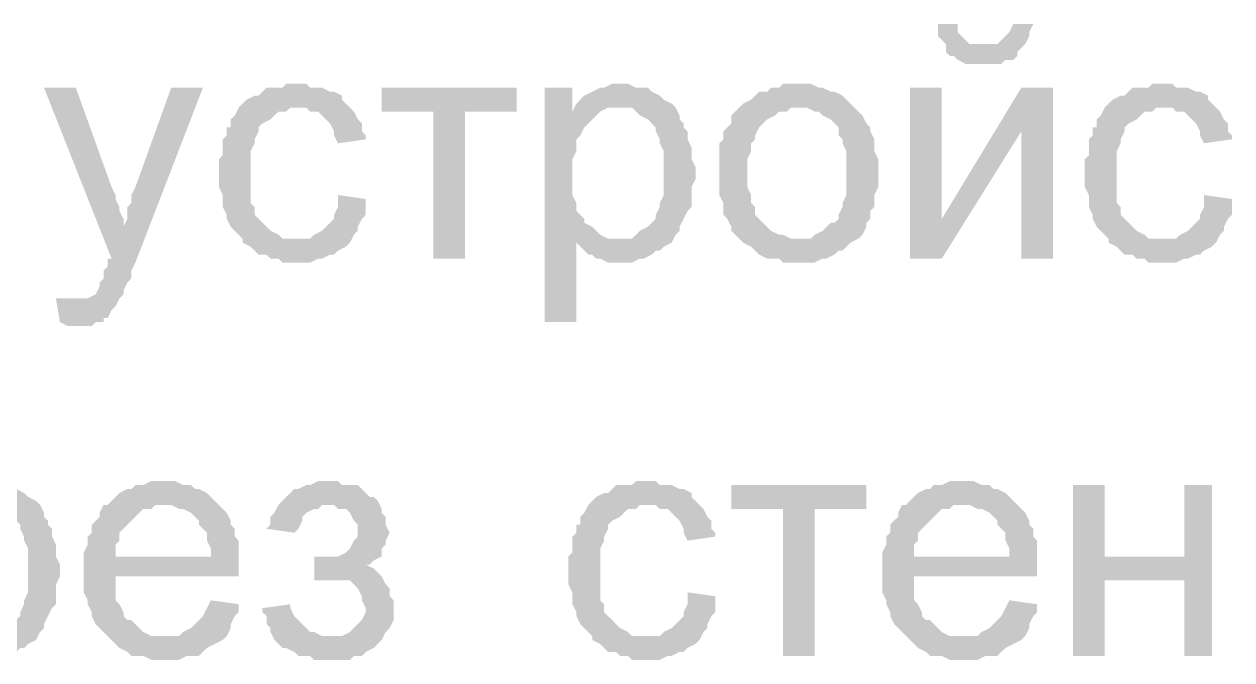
# Model space of a CAD drawing. Header units: millimetres. Extents: x -383313 to -161684, y -117025 to 99224.
# Drawn here: x -351553 to -350266, y -30262 to -29585 of the extents above; entities that cross this region are included whole.
import ezdxf

# ---------------------------------------------------------------- set-up
doc = ezdxf.new("R2010")
doc.units = ezdxf.units.MM
doc.header["$MEASUREMENT"] = 0
doc.layers.add('PDF_Solid Fills', color=7, linetype='Continuous')

# ---------------------------------------------------------------- blocks, each defined once
blk = doc.blocks.new('A$Cf5759c35')
at = {"layer": 'PDF_Solid Fills'}
for points in [[(7903.5, -11319.9), (7882.3, -11319.9), (7882.3, -11332.6), (7886.5, -11336.9), (7890.8, -11341.1), (7928.9, -11341.1), (7924.6, -11341.1), (7916.2, -11341.1), (7911.9, -11336.9), (7907.7, -11332.6), (7903.5, -11328.4)], [(7983.9, -11319.9), (7962.7, -11319.9), (7958.5, -11328.4), (7954.3, -11332.6), (7950, -11336.9), (7950, -11336.9), (7945.8, -11341.1), (7937.3, -11341.1), (7928.9, -11341.1), (7890.8, -11341.1), (7890.8, -11349.6), (7895, -11353.8), (7899.2, -11353.8), (7903.5, -11358), (7911.9, -11362.3), (7916.2, -11362.3), (7924.6, -11362.3), (7933.1, -11362.3), (7937.3, -11362.3), (7941.6, -11362.3), (7950, -11362.3), (7954.3, -11358), (7962.7, -11358), (7967, -11353.8), (7967, -11349.6), (7971.2, -11345.3), (7975.4, -11341.1), (7979.7, -11332.6), (7979.7, -11328.4)], [(6963.7, -11387.7), (6929.8, -11387.7), (7001.8, -11569.7), (7014.5, -11535.8), (7014.5, -11531.6), (7014.5, -11527.4), (7010.2, -11518.9), (7010.2, -11514.7), (7006, -11506.2), (7006, -11502), (7001.8, -11493.5)], [(7099.1, -11387.7), (7065.3, -11387.7), (7027.2, -11493.5), (7027.2, -11493.5), (7022.9, -11502), (7022.9, -11510.4), (7018.7, -11514.7), (7018.7, -11523.1), (7018.7, -11527.4), (7014.5, -11535.8), (7001.8, -11569.7), (6997.5, -11569.7), (6997.5, -11578.2), (6993.3, -11582.4), (6993.3, -11590.9), (6989.1, -11595.1), (6989.1, -11599.3), (6989.1, -11599.3), (6984.8, -11607.8), (6976.4, -11612), (6976.4, -11612), (6967.9, -11612), (6959.4, -11612), (7010.2, -11612), (7010.2, -11612), (7014.5, -11607.8), (7014.5, -11603.6), (7018.7, -11595.1), (7022.9, -11590.9), (7022.9, -11582.4), (7027.2, -11573.9)], [(7200.7, -11383.4), (7188, -11383.4), (7183.8, -11387.7), (7166.9, -11387.7), (7162.6, -11391.9), (7158.4, -11396.1), (7154.2, -11396.1), (7145.7, -11400.4), (7141.5, -11404.6), (7137.2, -11408.8), (7133, -11417.3), (7128.8, -11421.5), (7128.8, -11430), (7124.5, -11430), (7124.5, -11438.5), (7120.3, -11442.7), (7120.3, -11451.2), (7120.3, -11459.6), (7116.1, -11463.9), (7116.1, -11472.3), (7116.1, -11480.8), (7116.1, -11489.3), (7116.1, -11493.5), (7120.3, -11502), (7120.3, -11510.4), (7120.3, -11514.7), (7124.5, -11523.1), (7124.5, -11527.4), (7128.8, -11535.8), (7133, -11540.1), (7137.2, -11544.3), (7141.5, -11548.5), (7200.7, -11548.5), (7196.5, -11548.5), (7192.3, -11548.5), (7183.8, -11548.5), (7179.6, -11544.3), (7171.1, -11540.1), (7166.9, -11535.8), (7162.6, -11531.6), (7162.6, -11531.6), (7158.4, -11527.4), (7154.2, -11523.1), (7154.2, -11514.7), (7149.9, -11510.4), (7149.9, -11502), (7149.9, -11497.7), (7149.9, -11489.3), (7149.9, -11480.8), (7149.9, -11476.6), (7149.9, -11468.1), (7149.9, -11459.6), (7149.9, -11455.4), (7154.2, -11446.9), (7154.2, -11442.7), (7158.4, -11434.2), (7158.4, -11430), (7162.6, -11425.8), (7162.6, -11425.8), (7171.1, -11421.5), (7175.3, -11417.3), (7179.6, -11413.1), (7188, -11413.1), (7192.3, -11408.8), (7200.7, -11408.8), (7255.8, -11408.8), (7251.5, -11404.6), (7247.3, -11400.4), (7247.3, -11396.1), (7238.8, -11391.9), (7234.6, -11391.9), (7226.1, -11387.7), (7221.9, -11387.7), (7213.4, -11387.7), (7209.2, -11383.4)], [(7433.6, -11387.7), (7289.6, -11387.7), (7289.6, -11413.1), (7344.7, -11413.1), (7344.7, -11569.7), (7378.5, -11569.7), (7378.5, -11413.1), (7433.6, -11413.1)], [(7492.8, -11387.7), (7463.2, -11387.7), (7463.2, -11637.4), (7497.1, -11637.4), (7497.1, -11552.8), (7539.4, -11548.5), (7535.2, -11548.5), (7530.9, -11548.5), (7522.5, -11544.3), (7518.2, -11540.1), (7514, -11535.8), (7505.5, -11531.6), (7505.5, -11527.4), (7501.3, -11523.1), (7497.1, -11518.9), (7497.1, -11510.4), (7492.8, -11502), (7492.8, -11497.7), (7492.8, -11489.3), (7492.8, -11480.8), (7492.8, -11476.6), (7492.8, -11468.1), (7492.8, -11463.9), (7497.1, -11455.4), (7497.1, -11446.9), (7497.1, -11442.7), (7501.3, -11438.5), (7505.5, -11430), (7509.8, -11425.8), (7514, -11421.5), (7518.2, -11417.3), (7522.5, -11413.1), (7492.8, -11413.1)], [(7543.6, -11383.4), (7543.6, -11383.4), (7535.2, -11383.4), (7526.7, -11387.7), (7522.5, -11387.7), (7514, -11391.9), (7514, -11391.9), (7505.5, -11396.1), (7501.3, -11400.4), (7497.1, -11404.6), (7543.6, -11408.8), (7547.9, -11408.8), (7556.3, -11408.8), (7560.6, -11413.1), (7564.8, -11417.3), (7573.3, -11421.5), (7577.5, -11425.8), (7581.7, -11430), (7581.7, -11434.2), (7586, -11442.7), (7586, -11446.9), (7590.2, -11455.4), (7590.2, -11459.6), (7590.2, -11468.1), (7590.2, -11476.6), (7590.2, -11480.8), (7590.2, -11489.3), (7590.2, -11497.7), (7590.2, -11502), (7586, -11510.4), (7586, -11514.7), (7581.7, -11523.1), (7581.7, -11527.4), (7577.5, -11531.6), (7573.3, -11535.8), (7564.8, -11540.1), (7560.6, -11544.3), (7556.3, -11548.5), (7547.9, -11548.5), (7539.4, -11548.5), (7497.1, -11552.8), (7497.1, -11552.8), (7505.5, -11561.2), (7509.8, -11565.5), (7514, -11565.5), (7518.2, -11569.7), (7522.5, -11569.7), (7530.9, -11573.9), (7535.2, -11573.9), (7543.6, -11573.9), (7543.6, -11573.9), (7552.1, -11573.9), (7556.3, -11573.9), (7564.8, -11569.7), (7569, -11569.7), (7577.5, -11565.5), (7581.7, -11561.2), (7586, -11561.2), (7590.2, -11557), (7598.7, -11552.8), (7602.9, -11544.3), (7607.1, -11540.1), (7607.1, -11535.8), (7611.4, -11527.4), (7611.4, -11527.4), (7615.6, -11518.9), (7619.8, -11514.7), (7619.8, -11506.2), (7619.8, -11497.7), (7619.8, -11493.5), (7624.1, -11485), (7624.1, -11476.6), (7624.1, -11476.6), (7624.1, -11472.3), (7619.8, -11463.9), (7619.8, -11455.4), (7619.8, -11451.2), (7615.6, -11442.7), (7615.6, -11434.2), (7611.4, -11430), (7611.4, -11425.8), (7607.1, -11421.5), (7607.1, -11417.3), (7602.9, -11408.8), (7598.7, -11404.6), (7590.2, -11400.4), (7586, -11396.1), (7586, -11396.1), (7577.5, -11391.9), (7573.3, -11387.7), (7564.8, -11387.7), (7560.6, -11387.7), (7552.1, -11383.4)], [(7734.1, -11383.4), (7734.1, -11383.4), (7717.2, -11383.4), (7713, -11387.7), (7704.5, -11387.7), (7700.3, -11391.9), (7691.8, -11391.9), (7687.6, -11396.1), (7683.3, -11400.4), (7674.9, -11404.6), (7674.9, -11404.6), (7670.6, -11408.8), (7734.1, -11408.8), (7734.1, -11408.8), (7742.6, -11408.8), (7751.1, -11413.1), (7755.3, -11413.1), (7759.5, -11417.3), (7768, -11421.5), (7772.2, -11425.8), (7776.5, -11430), (7776.5, -11438.5), (7780.7, -11442.7), (7780.7, -11446.9), (7784.9, -11455.4), (7784.9, -11463.9), (7784.9, -11468.1), (7784.9, -11476.6), (7784.9, -11480.8), (7784.9, -11489.3), (7784.9, -11497.7), (7784.9, -11502), (7780.7, -11510.4), (7780.7, -11514.7), (7776.5, -11523.1), (7776.5, -11527.4), (7772.2, -11531.6), (7768, -11531.6), (7763.8, -11535.8), (7759.5, -11540.1), (7751.1, -11544.3), (7746.8, -11548.5), (7738.4, -11548.5), (7734.1, -11548.5), (7670.6, -11548.5), (7674.9, -11552.8), (7683.3, -11557), (7687.6, -11561.2), (7691.8, -11565.5), (7700.3, -11569.7), (7704.5, -11569.7), (7713, -11569.7), (7717.2, -11573.9), (7725.7, -11573.9), (7734.1, -11573.9), (7738.4, -11573.9), (7742.6, -11573.9), (7751.1, -11573.9), (7759.5, -11569.7), (7763.8, -11569.7), (7772.2, -11565.5), (7776.5, -11561.2), (7780.7, -11561.2), (7784.9, -11557), (7789.2, -11552.8), (7797.6, -11548.5), (7801.9, -11544.3), (7806.1, -11535.8), (7806.1, -11531.6), (7806.1, -11531.6), (7810.3, -11527.4), (7810.3, -11518.9), (7814.6, -11514.7), (7814.6, -11506.2), (7814.6, -11502), (7818.8, -11493.5), (7818.8, -11485), (7818.8, -11476.6), (7818.8, -11472.3), (7818.8, -11463.9), (7814.6, -11455.4), (7814.6, -11446.9), (7814.6, -11442.7), (7810.3, -11434.2), (7810.3, -11430), (7806.1, -11425.8), (7801.9, -11417.3), (7797.6, -11413.1), (7793.4, -11408.8), (7789.2, -11404.6), (7784.9, -11400.4), (7780.7, -11396.1), (7772.2, -11391.9), (7768, -11391.9), (7759.5, -11387.7), (7755.3, -11387.7), (7746.8, -11383.4), (7742.6, -11383.4)], [(8005.1, -11387.7), (7971.2, -11387.7), (7886.5, -11527.4), (7852.7, -11569.7), (7886.5, -11569.7), (7971.2, -11434.2)], [(8123.6, -11383.4), (8110.9, -11383.4), (8106.7, -11387.7), (8089.7, -11387.7), (8085.5, -11391.9), (8081.3, -11396.1), (8077, -11396.1), (8068.6, -11400.4), (8064.3, -11404.6), (8060.1, -11408.8), (8055.9, -11417.3), (8051.6, -11421.5), (8051.6, -11430), (8047.4, -11430), (8047.4, -11438.5), (8043.2, -11442.7), (8043.2, -11451.2), (8043.2, -11459.6), (8038.9, -11463.9), (8038.9, -11472.3), (8038.9, -11480.8), (8038.9, -11489.3), (8038.9, -11493.5), (8043.2, -11502), (8043.2, -11510.4), (8043.2, -11514.7), (8047.4, -11523.1), (8047.4, -11527.4), (8051.6, -11535.8), (8055.9, -11540.1), (8060.1, -11544.3), (8064.3, -11548.5), (8123.6, -11548.5), (8119.4, -11548.5), (8115.1, -11548.5), (8106.7, -11548.5), (8102.4, -11544.3), (8094, -11540.1), (8089.7, -11535.8), (8085.5, -11531.6), (8085.5, -11531.6), (8081.3, -11527.4), (8077, -11523.1), (8077, -11514.7), (8072.8, -11510.4), (8072.8, -11502), (8072.8, -11497.7), (8072.8, -11489.3), (8072.8, -11480.8), (8072.8, -11476.6), (8072.8, -11468.1), (8072.8, -11459.6), (8072.8, -11455.4), (8077, -11446.9), (8077, -11442.7), (8081.3, -11434.2), (8081.3, -11430), (8085.5, -11425.8), (8085.5, -11425.8), (8094, -11421.5), (8098.2, -11417.3), (8102.4, -11413.1), (8110.9, -11413.1), (8115.1, -11408.8), (8123.6, -11408.8), (8178.6, -11408.8), (8174.4, -11404.6), (8170.2, -11400.4), (8170.2, -11396.1), (8161.7, -11391.9), (8157.5, -11391.9), (8149, -11387.7), (8144.8, -11387.7), (8136.3, -11387.7), (8132.1, -11383.4)], [(7255.8, -11408.8), (7200.7, -11408.8), (7209.2, -11408.8), (7213.4, -11413.1), (7221.9, -11413.1), (7226.1, -11417.3), (7230.4, -11421.5), (7234.6, -11425.8), (7238.8, -11434.2), (7238.8, -11438.5), (7243.1, -11446.9), (7272.7, -11442.7), (7272.7, -11438.5), (7268.5, -11434.2), (7268.5, -11425.8), (7264.2, -11421.5), (7260, -11413.1)], [(7497.1, -11404.6), (7492.8, -11413.1), (7522.5, -11413.1), (7530.9, -11408.8), (7535.2, -11408.8), (7543.6, -11408.8)], [(7670.6, -11408.8), (7666.4, -11413.1), (7662.2, -11417.3), (7662.2, -11425.8), (7657.9, -11430), (7653.7, -11434.2), (7653.7, -11442.7), (7649.5, -11446.9), (7649.5, -11455.4), (7649.5, -11463.9), (7649.5, -11472.3), (7649.5, -11480.8), (7649.5, -11480.8), (7649.5, -11489.3), (7649.5, -11497.7), (7649.5, -11502), (7653.7, -11510.4), (7653.7, -11518.9), (7653.7, -11523.1), (7657.9, -11527.4), (7662.2, -11535.8), (7662.2, -11540.1), (7666.4, -11544.3), (7670.6, -11548.5), (7734.1, -11548.5), (7729.9, -11548.5), (7725.7, -11548.5), (7717.2, -11544.3), (7713, -11544.3), (7704.5, -11540.1), (7700.3, -11535.8), (7696, -11531.6), (7696, -11531.6), (7691.8, -11527.4), (7687.6, -11523.1), (7687.6, -11514.7), (7683.3, -11510.4), (7683.3, -11502), (7679.1, -11493.5), (7679.1, -11489.3), (7679.1, -11480.8), (7679.1, -11476.6), (7679.1, -11468.1), (7679.1, -11463.9), (7683.3, -11455.4), (7683.3, -11446.9), (7687.6, -11442.7), (7687.6, -11438.5), (7691.8, -11430), (7696, -11425.8), (7696, -11425.8), (7700.3, -11421.5), (7708.7, -11417.3), (7713, -11413.1), (7721.4, -11413.1), (7725.7, -11408.8), (7734.1, -11408.8)], [(8178.6, -11408.8), (8123.6, -11408.8), (8132.1, -11408.8), (8136.3, -11413.1), (8144.8, -11413.1), (8149, -11417.3), (8153.2, -11421.5), (8157.5, -11425.8), (8161.7, -11434.2), (8161.7, -11438.5), (8165.9, -11446.9), (8195.6, -11442.7), (8195.6, -11438.5), (8191.3, -11434.2), (8191.3, -11425.8), (8187.1, -11421.5), (8182.9, -11413.1)], [(7243.1, -11502), (7243.1, -11514.7), (7238.8, -11523.1), (7238.8, -11527.4), (7234.6, -11531.6), (7230.4, -11535.8), (7226.1, -11540.1), (7217.7, -11544.3), (7213.4, -11548.5), (7205, -11548.5), (7200.7, -11548.5), (7141.5, -11548.5), (7141.5, -11552.8), (7149.9, -11557), (7154.2, -11561.2), (7158.4, -11565.5), (7166.9, -11565.5), (7171.1, -11569.7), (7179.6, -11569.7), (7183.8, -11573.9), (7192.3, -11573.9), (7200.7, -11573.9), (7205, -11573.9), (7213.4, -11573.9), (7221.9, -11569.7), (7226.1, -11569.7), (7234.6, -11565.5), (7238.8, -11565.5), (7243.1, -11561.2), (7251.5, -11557), (7251.5, -11557), (7255.8, -11552.8), (7260, -11544.3), (7264.2, -11540.1), (7264.2, -11535.8), (7268.5, -11527.4), (7272.7, -11523.1), (7272.7, -11514.7), (7272.7, -11506.2)], [(8165.9, -11502), (8165.9, -11514.7), (8161.7, -11523.1), (8161.7, -11527.4), (8157.5, -11531.6), (8153.2, -11535.8), (8149, -11540.1), (8140.5, -11544.3), (8136.3, -11548.5), (8127.8, -11548.5), (8123.6, -11548.5), (8064.3, -11548.5), (8064.3, -11552.8), (8072.8, -11557), (8077, -11561.2), (8081.3, -11565.5), (8089.7, -11565.5), (8094, -11569.7), (8102.4, -11569.7), (8106.7, -11573.9), (8115.1, -11573.9), (8123.6, -11573.9), (8127.8, -11573.9), (8136.3, -11573.9), (8144.8, -11569.7), (8149, -11569.7), (8157.5, -11565.5), (8161.7, -11565.5), (8165.9, -11561.2), (8174.4, -11557), (8174.4, -11557), (8178.6, -11552.8), (8182.9, -11544.3), (8187.1, -11540.1), (8187.1, -11535.8), (8191.3, -11527.4), (8195.6, -11523.1), (8195.6, -11514.7), (8195.6, -11506.2)], [(6942.5, -11612), (6946.7, -11637.4), (6955.2, -11641.7), (6980.6, -11641.7), (6984.8, -11637.4), (6993.3, -11637.4), (6993.3, -11633.2), (6997.5, -11633.2), (7001.8, -11624.7), (7006, -11620.5), (7010.2, -11612), (6959.4, -11612), (6959.4, -11612), (6951, -11612)], [(6866.3, -11806.8), (6866.3, -11806.8), (6857.8, -11806.8), (6849.4, -11811), (6845.1, -11811), (6836.7, -11815.2), (6836.7, -11815.2), (6828.2, -11819.5), (6824, -11823.7), (6819.7, -11827.9), (6866.3, -11832.2), (6870.5, -11832.2), (6879, -11832.2), (6883.2, -11836.4), (6887.5, -11840.6), (6895.9, -11844.9), (6900.2, -11849.1), (6904.4, -11853.3), (6904.4, -11857.6), (6908.6, -11866), (6908.6, -11870.3), (6912.9, -11878.7), (6912.9, -11883), (6912.9, -11891.4), (6912.9, -11899.9), (6912.9, -11904.1), (6912.9, -11912.6), (6912.9, -11921.1), (6912.9, -11925.3), (6908.6, -11933.8), (6908.6, -11938), (6904.4, -11946.5), (6904.4, -11950.7), (6900.2, -11954.9), (6895.9, -11959.2), (6887.5, -11963.4), (6883.2, -11967.6), (6879, -11971.9), (6870.5, -11971.9), (6862.1, -11971.9), (6819.7, -11976.1), (6819.7, -11976.1), (6828.2, -11984.6), (6832.4, -11988.8), (6836.7, -11988.8), (6840.9, -11993), (6845.1, -11993), (6853.6, -11997.3), (6857.8, -11997.3), (6866.3, -11997.3), (6866.3, -11997.3), (6874.8, -11997.3), (6879, -11997.3), (6887.5, -11993), (6891.7, -11993), (6900.2, -11988.8), (6904.4, -11984.6), (6908.6, -11984.6), (6912.9, -11980.3), (6921.3, -11976.1), (6925.6, -11967.6), (6929.8, -11963.4), (6929.8, -11959.2), (6934, -11950.7), (6934, -11950.7), (6938.3, -11942.2), (6942.5, -11938), (6942.5, -11929.5), (6942.5, -11921.1), (6942.5, -11916.8), (6946.7, -11908.4), (6946.7, -11899.9), (6946.7, -11899.9), (6946.7, -11895.7), (6942.5, -11887.2), (6942.5, -11878.7), (6942.5, -11874.5), (6938.3, -11866), (6938.3, -11857.6), (6934, -11853.3), (6934, -11849.1), (6929.8, -11844.9), (6929.8, -11840.6), (6925.6, -11832.2), (6921.3, -11827.9), (6912.9, -11823.7), (6908.6, -11819.5), (6908.6, -11819.5), (6900.2, -11815.2), (6895.9, -11811), (6887.5, -11811), (6883.2, -11811), (6874.8, -11806.8)], [(7056.8, -11806.8), (7056.8, -11806.8), (7044.1, -11806.8), (7035.6, -11811), (7027.2, -11811), (7022.9, -11815.2), (7018.7, -11815.2), (7010.2, -11819.5), (7006, -11823.7), (7001.8, -11827.9), (6997.5, -11832.2), (7056.8, -11832.2), (7061, -11832.2), (7065.3, -11832.2), (7073.7, -11836.4), (7078, -11836.4), (7086.4, -11840.6), (7090.7, -11844.9), (7094.9, -11849.1), (7094.9, -11853.3), (7099.1, -11857.6), (7103.4, -11861.8), (7103.4, -11870.3), (7107.6, -11878.7), (7107.6, -11887.2), (7006, -11887.2), (7137.2, -11887.2), (7137.2, -11878.7), (7137.2, -11870.3), (7133, -11866), (7133, -11857.6), (7128.8, -11853.3), (7128.8, -11849.1), (7124.5, -11840.6), (7120.3, -11836.4), (7116.1, -11832.2), (7111.8, -11827.9), (7107.6, -11823.7), (7103.4, -11819.5), (7094.9, -11815.2), (7090.7, -11815.2), (7086.4, -11811), (7078, -11811), (7069.5, -11806.8), (7065.3, -11806.8)], [(7234.6, -11806.8), (7221.9, -11806.8), (7213.4, -11811), (7209.2, -11811), (7200.7, -11815.2), (7196.5, -11815.2), (7192.3, -11819.5), (7188, -11823.7), (7183.8, -11827.9), (7179.6, -11832.2), (7175.3, -11840.6), (7171.1, -11844.9), (7171.1, -11853.3), (7166.9, -11857.6), (7196.5, -11861.8), (7200.7, -11857.6), (7205, -11849.1), (7205, -11844.9), (7209.2, -11840.6), (7217.7, -11836.4), (7221.9, -11836.4), (7226.1, -11832.2), (7234.6, -11832.2), (7285.4, -11827.9), (7281.2, -11823.7), (7276.9, -11823.7), (7272.7, -11819.5), (7268.5, -11815.2), (7264.2, -11811), (7255.8, -11811), (7247.3, -11811), (7243.1, -11806.8)], [(7573.3, -11806.8), (7560.6, -11806.8), (7556.3, -11811), (7539.4, -11811), (7535.2, -11815.2), (7530.9, -11819.5), (7526.7, -11819.5), (7518.2, -11823.7), (7514, -11827.9), (7509.8, -11832.2), (7505.5, -11840.6), (7501.3, -11844.9), (7501.3, -11853.3), (7497.1, -11853.3), (7497.1, -11861.8), (7492.8, -11866), (7492.8, -11874.5), (7492.8, -11883), (7488.6, -11887.2), (7488.6, -11895.7), (7488.6, -11904.1), (7488.6, -11912.6), (7488.6, -11916.8), (7492.8, -11925.3), (7492.8, -11933.8), (7492.8, -11938), (7497.1, -11946.5), (7497.1, -11950.7), (7501.3, -11959.2), (7505.5, -11963.4), (7509.8, -11967.6), (7514, -11971.9), (7573.3, -11971.9), (7569, -11971.9), (7564.8, -11971.9), (7556.3, -11971.9), (7552.1, -11967.6), (7543.6, -11963.4), (7539.4, -11959.2), (7535.2, -11954.9), (7535.2, -11954.9), (7530.9, -11950.7), (7526.7, -11946.5), (7526.7, -11938), (7522.5, -11933.8), (7522.5, -11925.3), (7522.5, -11921.1), (7522.5, -11912.6), (7522.5, -11904.1), (7522.5, -11899.9), (7522.5, -11891.4), (7522.5, -11883), (7522.5, -11878.7), (7526.7, -11870.3), (7526.7, -11866), (7530.9, -11857.6), (7530.9, -11853.3), (7535.2, -11849.1), (7535.2, -11849.1), (7543.6, -11844.9), (7547.9, -11840.6), (7552.1, -11836.4), (7560.6, -11836.4), (7564.8, -11832.2), (7573.3, -11832.2), (7628.3, -11832.2), (7624.1, -11827.9), (7619.8, -11823.7), (7619.8, -11819.5), (7611.4, -11815.2), (7607.1, -11815.2), (7598.7, -11811), (7594.4, -11811), (7586, -11811), (7581.7, -11806.8)], [(7806.1, -11811), (7662.2, -11811), (7662.2, -11836.4), (7717.2, -11836.4), (7717.2, -11993), (7751.1, -11993), (7751.1, -11836.4), (7806.1, -11836.4)], [(7907.7, -11806.8), (7907.7, -11806.8), (7895, -11806.8), (7886.5, -11811), (7878.1, -11811), (7873.8, -11815.2), (7869.6, -11815.2), (7861.1, -11819.5), (7856.9, -11823.7), (7852.7, -11827.9), (7848.4, -11832.2), (7907.7, -11832.2), (7911.9, -11832.2), (7916.2, -11832.2), (7924.6, -11836.4), (7928.9, -11836.4), (7937.3, -11840.6), (7941.6, -11844.9), (7945.8, -11849.1), (7945.8, -11853.3), (7950, -11857.6), (7954.3, -11861.8), (7954.3, -11870.3), (7958.5, -11878.7), (7958.5, -11887.2), (7856.9, -11887.2), (7988.1, -11887.2), (7988.1, -11878.7), (7988.1, -11870.3), (7983.9, -11866), (7983.9, -11857.6), (7979.7, -11853.3), (7979.7, -11849.1), (7975.4, -11840.6), (7971.2, -11836.4), (7967, -11832.2), (7962.7, -11827.9), (7958.5, -11823.7), (7954.3, -11819.5), (7945.8, -11815.2), (7941.6, -11815.2), (7937.3, -11811), (7928.9, -11811), (7920.4, -11806.8), (7916.2, -11806.8)], [(8060.1, -11811), (8026.2, -11811), (8026.2, -11993), (8060.1, -11993), (8060.1, -11912.6), (8144.8, -11912.6), (8060.1, -11887.2)], [(8174.4, -11811), (8144.8, -11811), (8144.8, -11887.2), (8060.1, -11887.2), (8144.8, -11912.6), (8144.8, -11993), (8174.4, -11993)], [(6997.5, -11832.2), (6993.3, -11832.2), (6989.1, -11840.6), (6989.1, -11844.9), (6984.8, -11849.1), (6980.6, -11853.3), (6980.6, -11861.8), (6976.4, -11866), (6976.4, -11874.5), (6972.1, -11883), (6972.1, -11887.2), (6972.1, -11895.7), (6972.1, -11904.1), (6972.1, -11912.6), (6972.1, -11916.8), (6972.1, -11925.3), (6976.4, -11933.8), (6976.4, -11938), (6980.6, -11946.5), (6980.6, -11950.7), (6984.8, -11959.2), (6989.1, -11963.4), (6993.3, -11967.6), (6997.5, -11971.9), (7056.8, -11971.9), (7056.8, -11971.9), (7048.3, -11971.9), (7044.1, -11971.9), (7035.6, -11967.6), (7031.4, -11963.4), (7027.2, -11959.2), (7022.9, -11954.9), (7018.7, -11954.9), (7014.5, -11950.7), (7014.5, -11946.5), (7010.2, -11938), (7006, -11933.8), (7006, -11925.3), (7006, -11916.8), (7006, -11908.4), (7137.2, -11908.4), (7137.2, -11908.4), (7137.2, -11904.1), (7137.2, -11895.7), (7137.2, -11887.2), (7006, -11887.2), (7006, -11883), (7006, -11874.5), (7010.2, -11870.3), (7010.2, -11861.8), (7014.5, -11857.6), (7018.7, -11853.3), (7022.9, -11849.1), (7027.2, -11844.9), (7031.4, -11840.6), (7035.6, -11836.4), (7044.1, -11836.4), (7048.3, -11832.2), (7056.8, -11832.2)], [(7285.4, -11827.9), (7234.6, -11832.2), (7238.8, -11832.2), (7243.1, -11836.4), (7251.5, -11836.4), (7255.8, -11840.6), (7255.8, -11840.6), (7260, -11849.1), (7264.2, -11853.3), (7264.2, -11861.8), (7264.2, -11866), (7260, -11870.3), (7255.8, -11878.7), (7255.8, -11878.7), (7251.5, -11883), (7243.1, -11887.2), (7238.8, -11887.2), (7234.6, -11887.2), (7226.1, -11887.2), (7217.7, -11887.2), (7217.7, -11912.6), (7217.7, -11912.6), (7226.1, -11912.6), (7289.6, -11908.4), (7285.4, -11904.1), (7281.2, -11899.9), (7272.7, -11895.7), (7276.9, -11895.7), (7281.2, -11891.4), (7289.6, -11887.2), (7289.6, -11878.7), (7293.9, -11874.5), (7293.9, -11870.3), (7298.1, -11861.8), (7298.1, -11861.8), (7293.9, -11853.3), (7293.9, -11844.9), (7289.6, -11840.6), (7289.6, -11836.4)], [(7628.3, -11832.2), (7573.3, -11832.2), (7581.7, -11832.2), (7586, -11836.4), (7594.4, -11836.4), (7598.7, -11840.6), (7602.9, -11844.9), (7607.1, -11849.1), (7611.4, -11857.6), (7611.4, -11861.8), (7615.6, -11870.3), (7645.2, -11866), (7645.2, -11861.8), (7641, -11857.6), (7641, -11849.1), (7636.8, -11844.9), (7632.5, -11836.4)], [(7848.4, -11832.2), (7844.2, -11832.2), (7840, -11840.6), (7840, -11844.9), (7835.7, -11849.1), (7831.5, -11853.3), (7831.5, -11861.8), (7827.3, -11866), (7827.3, -11874.5), (7823, -11883), (7823, -11887.2), (7823, -11895.7), (7823, -11904.1), (7823, -11912.6), (7823, -11916.8), (7823, -11925.3), (7827.3, -11933.8), (7827.3, -11938), (7831.5, -11946.5), (7831.5, -11950.7), (7835.7, -11959.2), (7840, -11963.4), (7844.2, -11967.6), (7848.4, -11971.9), (7907.7, -11971.9), (7907.7, -11971.9), (7899.2, -11971.9), (7895, -11971.9), (7886.5, -11967.6), (7882.3, -11963.4), (7878.1, -11959.2), (7873.8, -11954.9), (7869.6, -11954.9), (7865.4, -11950.7), (7865.4, -11946.5), (7861.1, -11938), (7856.9, -11933.8), (7856.9, -11925.3), (7856.9, -11916.8), (7856.9, -11908.4), (7988.1, -11908.4), (7988.1, -11908.4), (7988.1, -11904.1), (7988.1, -11895.7), (7988.1, -11887.2), (7856.9, -11887.2), (7856.9, -11883), (7856.9, -11874.5), (7861.1, -11870.3), (7861.1, -11861.8), (7865.4, -11857.6), (7869.6, -11853.3), (7873.8, -11849.1), (7878.1, -11844.9), (7882.3, -11840.6), (7886.5, -11836.4), (7895, -11836.4), (7899.2, -11832.2), (7907.7, -11832.2)], [(7289.6, -11908.4), (7226.1, -11912.6), (7255.8, -11912.6), (7260, -11916.8), (7264.2, -11921.1), (7268.5, -11929.5), (7268.5, -11933.8), (7272.7, -11942.2), (7272.7, -11946.5), (7268.5, -11954.9), (7264.2, -11959.2), (7260, -11963.4), (7260, -11963.4), (7255.8, -11967.6), (7247.3, -11971.9), (7243.1, -11971.9), (7234.6, -11971.9), (7289.6, -11976.1), (7293.9, -11967.6), (7298.1, -11963.4), (7302.3, -11954.9), (7302.3, -11950.7), (7302.3, -11942.2), (7302.3, -11942.2), (7302.3, -11933.8), (7298.1, -11929.5), (7298.1, -11921.1), (7293.9, -11916.8), (7293.9, -11916.8)], [(7615.6, -11925.3), (7615.6, -11938), (7611.4, -11946.5), (7611.4, -11950.7), (7607.1, -11954.9), (7602.9, -11959.2), (7598.7, -11963.4), (7590.2, -11967.6), (7586, -11971.9), (7577.5, -11971.9), (7573.3, -11971.9), (7514, -11971.9), (7514, -11976.1), (7522.5, -11980.3), (7526.7, -11984.6), (7530.9, -11988.8), (7539.4, -11988.8), (7543.6, -11993), (7552.1, -11993), (7556.3, -11997.3), (7564.8, -11997.3), (7573.3, -11997.3), (7577.5, -11997.3), (7586, -11997.3), (7594.4, -11993), (7598.7, -11993), (7607.1, -11988.8), (7611.4, -11988.8), (7615.6, -11984.6), (7624.1, -11980.3), (7624.1, -11980.3), (7628.3, -11976.1), (7632.5, -11967.6), (7636.8, -11963.4), (7636.8, -11959.2), (7641, -11950.7), (7645.2, -11946.5), (7645.2, -11938), (7645.2, -11929.5)], [(7107.6, -11933.8), (7107.6, -11933.8), (7103.4, -11942.2), (7099.1, -11950.7), (7094.9, -11954.9), (7090.7, -11959.2), (7086.4, -11963.4), (7086.4, -11963.4), (7078, -11967.6), (7073.7, -11971.9), (7065.3, -11971.9), (7056.8, -11971.9), (6997.5, -11971.9), (6997.5, -11971.9), (7001.8, -11976.1), (7006, -11980.3), (7010.2, -11984.6), (7018.7, -11988.8), (7022.9, -11993), (7031.4, -11993), (7035.6, -11993), (7044.1, -11997.3), (7052.6, -11997.3), (7056.8, -11997.3), (7056.8, -11997.3), (7065.3, -11997.3), (7073.7, -11997.3), (7082.2, -11993), (7086.4, -11993), (7094.9, -11993), (7099.1, -11988.8), (7103.4, -11984.6), (7111.8, -11980.3), (7111.8, -11980.3), (7120.3, -11976.1), (7124.5, -11971.9), (7128.8, -11963.4), (7128.8, -11959.2), (7133, -11950.7), (7137.2, -11946.5), (7137.2, -11938)], [(7192.3, -11938), (7162.6, -11942.2), (7162.6, -11946.5), (7166.9, -11950.7), (7166.9, -11959.2), (7171.1, -11963.4), (7171.1, -11967.6), (7175.3, -11976.1), (7179.6, -11980.3), (7183.8, -11984.6), (7188, -11984.6), (7196.5, -11988.8), (7200.7, -11993), (7205, -11993), (7213.4, -11993), (7217.7, -11997.3), (7226.1, -11997.3), (7234.6, -11997.3), (7238.8, -11997.3), (7247.3, -11997.3), (7255.8, -11997.3), (7260, -11993), (7268.5, -11993), (7272.7, -11988.8), (7281.2, -11984.6), (7285.4, -11980.3), (7285.4, -11980.3), (7289.6, -11976.1), (7234.6, -11971.9), (7234.6, -11971.9), (7226.1, -11971.9), (7217.7, -11967.6), (7213.4, -11967.6), (7209.2, -11963.4), (7205, -11959.2), (7200.7, -11954.9), (7196.5, -11950.7), (7192.3, -11942.2)], [(7958.5, -11933.8), (7958.5, -11933.8), (7954.3, -11942.2), (7950, -11950.7), (7945.8, -11954.9), (7941.6, -11959.2), (7937.3, -11963.4), (7937.3, -11963.4), (7928.9, -11967.6), (7924.6, -11971.9), (7916.2, -11971.9), (7907.7, -11971.9), (7848.4, -11971.9), (7848.4, -11971.9), (7852.7, -11976.1), (7856.9, -11980.3), (7861.1, -11984.6), (7869.6, -11988.8), (7873.8, -11993), (7882.3, -11993), (7886.5, -11993), (7895, -11997.3), (7903.5, -11997.3), (7907.7, -11997.3), (7907.7, -11997.3), (7916.2, -11997.3), (7924.6, -11997.3), (7933.1, -11993), (7937.3, -11993), (7945.8, -11993), (7950, -11988.8), (7954.3, -11984.6), (7962.7, -11980.3), (7962.7, -11980.3), (7971.2, -11976.1), (7975.4, -11971.9), (7979.7, -11963.4), (7979.7, -11959.2), (7983.9, -11950.7), (7988.1, -11946.5), (7988.1, -11938)]]:
    blk.add_hatch(color=8, dxfattribs=at).paths.add_polyline_path(points)
at = {"layer": 'PDF_Solid Fills', "color": 8, "lineweight": 13}
for points in [[(7886.5, -11387.7), (7852.7, -11387.7), (7886.5, -11527.4), (7852.7, -11569.7)], [(8005.1, -11387.7), (7971.2, -11434.2), (8005.1, -11569.7), (7971.2, -11569.7)]]:
    blk.add_solid(points, dxfattribs=at)

msp = doc.modelspace()

# ---------------------------------------------------------------- block references
at = {"ltscale": 100}
msp.add_blockref('A$Cf5759c35', (-358461.97282, -18264.93104), dxfattribs=at)

doc.saveas('drawing.dxf')
